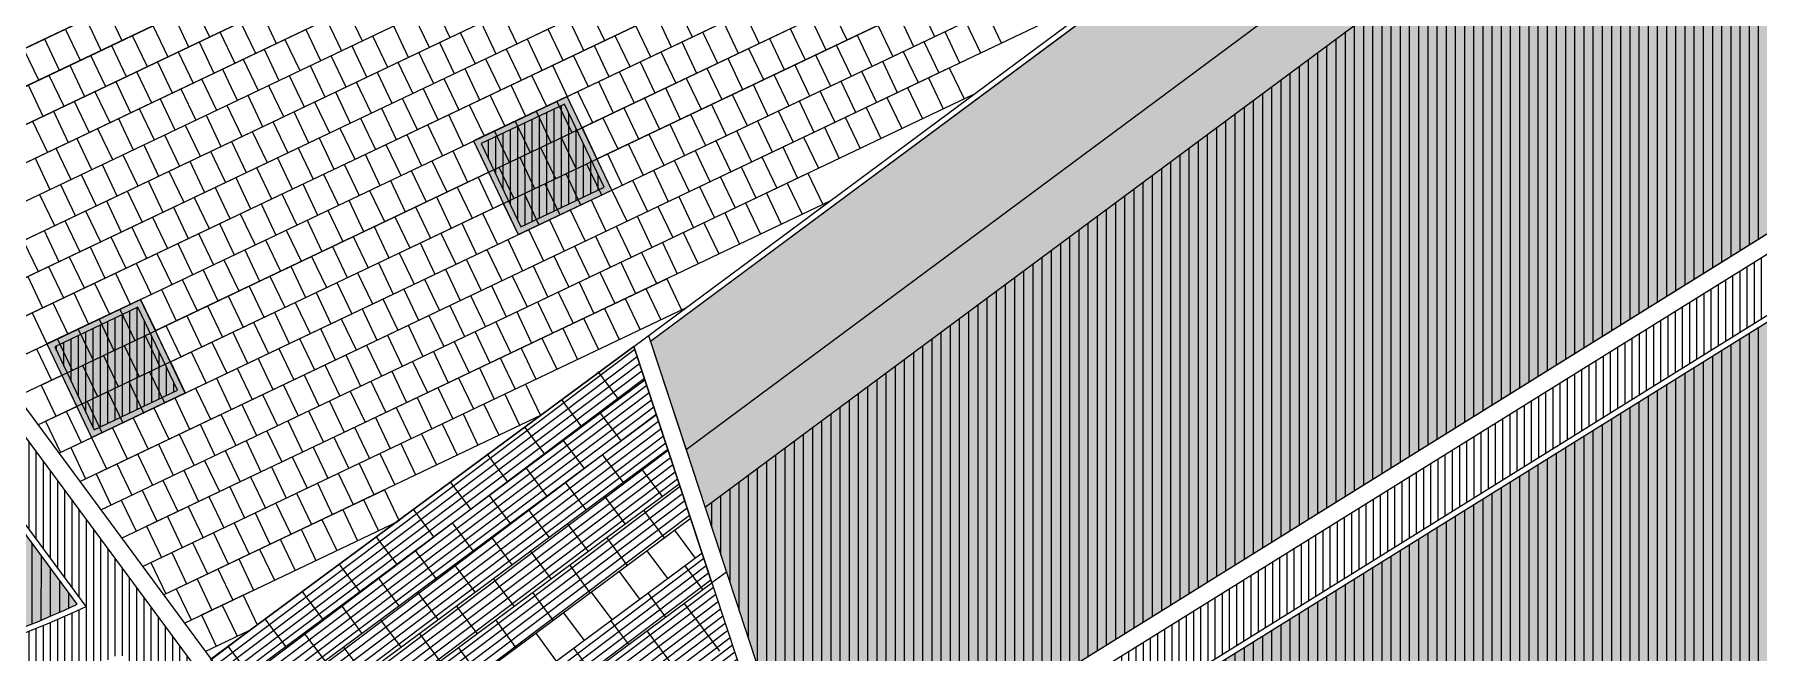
# Model space of a CAD drawing. Header units: metres. Extents: x 679599 to 680028, y 2748524 to 2748840.
# Drawn here: x 679845.92 to 679875.84, y 2748755.94 to 2748766.67 of the extents above; entities that cross this region are included whole.
import ezdxf

# ---------------------------------------------------------------- set-up
doc = ezdxf.new("R2010")
doc.units = ezdxf.units.M
doc.header["$LTSCALE"] = 5
doc.layers.add('00-AUX', color=2, linetype='Continuous', plot=False)
doc.layers.add('00-AUX Tree Pit', color=2, linetype='Continuous', plot=False)
doc.layers.add('02-L-B-Curb', color=11, linetype='Continuous', lineweight=5, plot=False)
for name, color, linetype, lineweight, true_color in [('02-L-Joints-Paviment_07_Natural Stone', 7, 'Continuous', 5, 0x998833), ('02-L-Joints-Paviment_07_Precast Concrete Blocks 60X40', 7, 'Continuous', 5, 0x999999), ('03-TR-Pavement_02_Sealed Gravel', 7, 'Continuous', 5, 0x38321e), ('03-TR-Pavement_04_Dry Meadow_2', 7, 'Continuous', 5, 0xe2c75d), ('03-TR-Pavement_07_Precast Concrete Blocks 60X40', 7, 'Continuous', 5, 0x999999), ('03-TR-Pavement_08_Natural Stone Bleachers', 7, 'Continuous', 5, 0x969696)]:
    doc.layers.add(name, color=color, linetype=linetype, lineweight=lineweight, true_color=true_color)
doc.layers.add('03-TR-Pavement_00_Dry Swale', color=7, linetype='Continuous', true_color=0x6e5d3a)
doc.layers.add('03-TR-Tree Pit_White', color=7, linetype='Continuous', true_color=0xfcfcfc)
doc.layers.add('03-TR-Pavement_04_Dry Meadow_', color=54, linetype='Continuous', lineweight=5)
doc.layers.add('04-BK-Tree Pit', color=6, linetype='Continuous', lineweight=5)
doc.layers.add('03-TR-Tree Pit_Green', color=46, linetype='Continuous')
pattern_1 = [(90, (652974.11672, 2717198.73223), (-0.1247775, 0), [])]

# ---------------------------------------------------------------- blocks, each defined once
blk = doc.blocks.new('Escocell Quadrat')
at = {"layer": '03-TR-Tree Pit_Green'}
h = blk.add_hatch(dxfattribs=at)
h.set_pattern_fill('ANSI31', color=256, scale=0.04, angle=19.5514)
h.set_pattern_definition([(64.551379247, (-1794786.01457, -2189831.7944), (-0.114677314033, 0.0545720958565), [])])
h.paths.add_polyline_path([(-1.159, 0.359), (-2.759, 0.359), (-2.759, -1.241), (-1.159, -1.241)])
at = {"layer": '03-TR-Tree Pit_White'}
h = blk.add_hatch(color=256, dxfattribs=at)
h.dxf.hatch_style = 1
h.paths.add_polyline_path([(-2.859, 0.459), (-1.059, 0.459), (-1.059, -1.341), (-2.859, -1.341)])
at = {"ltscale": 0.3}
blk.add_lwpolyline([(-2.759, -1.241), (-1.159, -1.241), (-1.159, 0.359), (-2.759, 0.359)], close=True, dxfattribs=at)
at = {"layer": '02-L-B-Curb', "ltscale": 0.3}
blk.add_lwpolyline([(-2.859, -1.341), (-1.059, -1.341), (-1.059, 0.459), (-2.859, 0.459)], close=True, dxfattribs=at)

msp = doc.modelspace()

# ---------------------------------------------------------------- hatches: boundary and pattern name
at = {"layer": '03-TR-Pavement_00_Dry Swale', "ltscale": 0.3}
h = msp.add_hatch(dxfattribs=at)
h.set_pattern_fill('ANSI38', color=256, scale=0.0393, angle=315)
h.paths.add_polyline_path([(679857.23, 2748759.464), (679909.163, 2748798.008), (679909.744, 2748797.184), (679911.938, 2748797.45), (679909.399, 2748800.523), (679856.611, 2748761.342)])
at = {"layer": '03-TR-Pavement_00_Dry Swale', "ltscale": 0.3, "true_color": 0xb29c70}
h = msp.add_hatch(dxfattribs=at)
h.set_pattern_fill('ANSI38', color=33, scale=0.0393, angle=315)
h.paths.add_polyline_path([(679909.744, 2748797.184), (679909.163, 2748798.008), (679857.23, 2748759.464), (679857.561, 2748758.458)])
at = {"layer": '03-TR-Pavement_02_Sealed Gravel', "linetype": 'Continuous'}
h = msp.add_hatch(dxfattribs=at)
h.set_pattern_fill('ANSI31', color=256, scale=0.0393, angle=45)
h.set_pattern_definition(pattern_1)
h.paths.add_polyline_path([(679907.003, 2748743.724, -0.161814), (679919.498, 2748750.942, -0.003897), (679921.772, 2748751.391), (679921.586, 2748752.374, 0.003898), (679919.297, 2748751.921, 0.095494), (679910.949, 2748748.457), (679917.775, 2748758.07), (679916.96, 2748758.649), (679908.689, 2748747.001, -0.265173), (679902.296, 2748744.031), (679888.553, 2748745.181, -0.048342), (679890.618, 2748750.885, -0.004242), (679894.427, 2748758.72, 0.011738), (679915.164, 2748760.727), (679915.044, 2748761.72, -0.011403), (679894.945, 2748759.761, -0.003208), (679897.927, 2748765.636, 0.027333), (679901.217, 2748772.976), (679900.283, 2748773.333, -0.027329), (679897.038, 2748766.094, 0.003497), (679893.785, 2748759.676, -0.003341), (679887.88, 2748759.291, 0.244086), (679870.012, 2748749.029, -0.032517), (679865.084, 2748742.409), (679862.777, 2748745.531), (679860.575, 2748752.201), (679900.459, 2748777.03), (679899.984, 2748777.794), (679859.498, 2748752.591), (679861.968, 2748745.112), (679883.467, 2748716.021), (679900.195, 2748726.433), (679899.719, 2748727.197), (679883.697, 2748717.224), (679883.594, 2748717.363)])
h.paths.add_polyline_path([(679882.996, 2748718.173), (679865.678, 2748741.606, -0.241422), (679874.739, 2748745.333), (679887.312, 2748744.281, 0.084331), (679886.811, 2748733.425, -0.18785)], flags=16)
h.paths.add_polyline_path([(679882.994, 2748718.344), (679865.806, 2748741.601, -0.239448), (679874.731, 2748745.234), (679887.191, 2748744.191, 0.083451), (679886.712, 2748733.412, -0.186193)], flags=0)
h.paths.add_polyline_path([(679886.133, 2748721.729, 0.134058), (679887.803, 2748733.548, -0.08537), (679888.318, 2748744.197), (679902.212, 2748743.034, 0.099036), (679905.374, 2748743.396)], flags=16)
h.paths.add_polyline_path([(679886.454, 2748722.241, 0.127381), (679887.903, 2748733.561, -0.084667), (679888.396, 2748744.09), (679902.204, 2748742.935, 0.088186), (679905.066, 2748743.2)], flags=0)
h.paths.add_polyline_path([(679874.823, 2748746.33, 0.140393), (679868.482, 2748745.074, 0.016107), (679870.852, 2748748.487, -0.244209), (679887.93, 2748758.293, 0.003014), (679893.269, 2748758.637, 0.003955), (679889.715, 2748751.315, 0.049646), (679887.543, 2748745.265)], flags=16)
h.paths.add_polyline_path([(679874.831, 2748746.429, 0.131521), (679868.806, 2748745.345, 0.014517), (679870.937, 2748748.433, -0.244222), (679887.935, 2748758.193, 0.002916), (679893.102, 2748758.525, 0.003871), (679889.625, 2748751.358, 0.048992), (679887.466, 2748745.372)], flags=0)
h = msp.add_hatch(dxfattribs=at)
h.set_pattern_fill('ANSI31', color=256, scale=0.0393, angle=45)
h.set_pattern_definition(pattern_1)
h.paths.add_polyline_path([(679843.323, 2748762.983), (679802.488, 2748741.088), (679802.965, 2748740.321), (679830.585, 2748755.131), (679829.938, 2748752.01, -0.057467), (679826.729, 2748742.3, -0.236191), (679819.813, 2748736.788, -0.042406), (679814.857, 2748736.169, 0.057364), (679806.372, 2748734.851), (679806.924, 2748733.964, -0.055327), (679814.897, 2748735.17, 0.042406), (679820.02, 2748735.81, 0.236191), (679827.636, 2748741.88, 0.032502), (679829.774, 2748747.407, -0.216564), (679835.768, 2748753.578, -0.102224), (679839.134, 2748754.155, 0.122776), (679847.42, 2748755.923), (679848.03, 2748755.098), (679848.753, 2748755.634)])
h.paths.add_polyline_path([(679846.816, 2748756.742, -0.119949), (679839.168, 2748755.154, 0.102239), (679835.402, 2748754.509, 0.127244), (679830.778, 2748751.162, 0.003616), (679830.917, 2748751.807), (679831.734, 2748755.747), (679843.062, 2748761.821)], flags=16)
h.paths.add_polyline_path([(679846.663, 2748756.78, -0.118072), (679839.171, 2748755.254, 0.102239), (679835.366, 2748754.602, 0.11845), (679830.96, 2748751.528, 0.001446), (679831.015, 2748751.787), (679831.822, 2748755.681), (679843.033, 2748761.692)], flags=0)
at = {"layer": '03-TR-Pavement_04_Dry Meadow_', "linetype": 'Continuous'}
h = msp.add_hatch(dxfattribs=at)
h.set_pattern_fill('ANSI31', color=256, scale=0.0502, angle=45)
h.paths.add_polyline_path([(679911.938, 2748797.45), (679909.744, 2748797.184), (679857.561, 2748758.458), (679859.401, 2748752.884), (679904.284, 2748780.824)])
h = msp.add_hatch(dxfattribs=at)
h.set_pattern_fill('ANSI31', color=256, scale=0.0502, angle=45)
h.paths.add_polyline_path([(679889.625, 2748751.358, -0.003871), (679893.102, 2748758.525, -0.002916), (679887.935, 2748758.193, 0.244222), (679870.937, 2748748.433, -0.014517), (679868.806, 2748745.345, -0.131521), (679874.831, 2748746.429), (679887.466, 2748745.372, -0.048992)], flags=17)
h.paths.add_polyline_path([(679905.066, 2748743.2, -0.088186), (679902.204, 2748742.935), (679888.396, 2748744.09, 0.084667), (679887.903, 2748733.561, -0.127381), (679886.454, 2748722.241)], flags=17)
h.paths.add_polyline_path([(679887.191, 2748744.191), (679874.731, 2748745.234, 0.239448), (679865.806, 2748741.601), (679882.994, 2748718.344, 0.186193), (679886.712, 2748733.412, -0.083451)], flags=17)
h.paths.add_polyline_path([(679929.227, 2748752.578), (679904.229, 2748780.437), (679900.069, 2748777.847), (679900.597, 2748776.998), (679860.694, 2748752.157), (679862.867, 2748745.578), (679865.09, 2748742.57, 0.032019), (679869.928, 2748749.083, -0.244074), (679887.875, 2748759.391, 0.003309), (679893.721, 2748759.772, -0.003469), (679896.949, 2748766.14, 0.027673), (679900.225, 2748773.463), (679901.346, 2748773.034, -0.027673), (679898.015, 2748765.59, 0.003122), (679895.113, 2748759.874, 0.011361), (679915.131, 2748761.831), (679915.275, 2748760.639, -0.011763), (679894.491, 2748758.624, 0.004214), (679890.709, 2748750.842, 0.047397), (679888.679, 2748745.271), (679902.304, 2748744.131, 0.265173), (679908.607, 2748747.059), (679916.936, 2748758.789), (679917.914, 2748758.094), (679911.331, 2748748.822, -0.090021), (679919.276, 2748752.019, -0.004065), (679921.666, 2748752.491), (679921.889, 2748751.311, 0.004065), (679919.518, 2748750.844, 0.161814), (679907.078, 2748743.658), (679883.723, 2748717.358), (679899.751, 2748727.335), (679899.804, 2748727.25), (679900.279, 2748726.487)])
h = msp.add_hatch(dxfattribs=at)
h.set_pattern_fill('ANSI31', color=256, scale=0.0502, angle=45)
h.paths.add_polyline_path([(679847.95, 2748755.038), (679847.389, 2748755.797, -0.121575), (679839.13, 2748754.055, 0.102239), (679835.804, 2748753.485, 0.216438), (679829.869, 2748747.377, -0.032502), (679827.727, 2748741.838, -0.236191), (679820.041, 2748735.712, -0.042406), (679814.901, 2748735.07, 0.055117), (679806.979, 2748733.876), (679810.918, 2748727.551)])
h.paths.add_polyline_path([(679846.663, 2748756.78), (679843.033, 2748761.692), (679831.822, 2748755.681), (679831.015, 2748751.787, -0.001446), (679830.96, 2748751.528, -0.11845), (679835.366, 2748754.602, -0.102239), (679839.171, 2748755.254, 0.118072)])
edge = h.paths.add_edge_path()
edge.add_line((679829.84, 2748752.03), (679830.443, 2748754.942))
edge.add_line((679830.443, 2748754.942), (679803.018, 2748740.236))
edge.add_line((679803.018, 2748740.236), (679806.317, 2748734.939))
edge.add_arc((679816.341, 2748698.65), 37.648, 92.2638, 105.4414, ccw=False)
edge.add_arc((679813.692, 2748765.64), 29.393, 272.2638, 281.9768)
edge.add_arc((679817.762, 2748746.456), 9.783, 281.9768, 335.1335)
edge.add_arc((679786.232, 2748761.069), 44.535, 335.1335, 348.2894)
at = {"layer": '03-TR-Pavement_04_Dry Meadow_2', "ltscale": 2, "transparency": 33554687}
h = msp.add_hatch(dxfattribs=at)
h.set_pattern_fill('AR-CONC', color=256, scale=0.0067, angle=290)
h.paths.add_polyline_path([(679911.938, 2748797.45), (679909.744, 2748797.184), (679857.561, 2748758.458), (679859.401, 2748752.884), (679904.284, 2748780.824)])
h = msp.add_hatch(dxfattribs=at)
h.set_pattern_fill('AR-CONC', color=256, scale=0.0067, angle=290)
h.paths.add_polyline_path([(679889.625, 2748751.358, -0.003871), (679893.102, 2748758.525, -0.002916), (679887.935, 2748758.193, 0.244222), (679870.937, 2748748.433, -0.014517), (679868.806, 2748745.345, -0.131521), (679874.831, 2748746.429), (679887.466, 2748745.372, -0.048992)], flags=17)
h.paths.add_polyline_path([(679905.066, 2748743.2, -0.088186), (679902.204, 2748742.935), (679888.396, 2748744.09, 0.084667), (679887.903, 2748733.561, -0.127381), (679886.454, 2748722.241)], flags=17)
h.paths.add_polyline_path([(679887.191, 2748744.191), (679874.731, 2748745.234, 0.239448), (679865.806, 2748741.601), (679882.994, 2748718.344, 0.186193), (679886.712, 2748733.412, -0.083451)], flags=17)
edge = h.paths.add_edge_path(flags=17)
edge.add_line((679912.578, 2748752.651), (679912.219, 2748752.906))
edge.add_arc((679911.099, 2748751.078), 2.144, 58.5039, 110.6816)
edge.add_arc((679909.301, 2748755.897), 3, 130.6997, 290.2906, ccw=False)
edge.add_arc((679905.979, 2748759.825), 2.144, 309.5625, 360.2606)
edge.add_arc((679862.059, 2749201.318), 443.88, 274.19002, 275.95669, ccw=False)
edge.add_arc((680354.265, 2748530.352), 513.323, 153.59615, 154.56191)
edge.add_arc((679919.017, 2748737.377), 31.348, 154.5619, 165.4163)
edge.add_line((679888.679, 2748745.271), (679902.304, 2748744.131))
edge.add_arc((679902.889, 2748751.119), 7.013, 265.2169, 324.6227)
edge.add_line((679908.607, 2748747.059), (679912.578, 2748752.651))
edge = h.paths.add_edge_path()
edge.add_line((679894.39, 2748762.424), (679894.918, 2748762.159))
edge.add_arc((680354.265, 2748530.352), 514.523, 152.72476, 153.22245, ccw=False)
edge.add_arc((679832.485, 2748799.377), 72.528, 332.72476, 339.06533)
edge.add_line((679900.225, 2748773.463), (679901.346, 2748773.034))
edge.add_arc((679832.485, 2748799.377), 73.728, 332.72476, 339.06533, ccw=False)
edge.add_arc((680354.265, 2748530.352), 513.323, 152.72476, 153.44035)
edge.add_arc((679862.059, 2749201.318), 442.68, 274.28218, 276.8857)
edge.add_line((679915.131, 2748761.831), (679915.275, 2748760.639))
edge.add_arc((679862.059, 2749201.318), 443.88, 276.15185, 276.8857, ccw=False)
edge.add_arc((679911.725, 2748760.435), 2.144, 191.8592, 241.8889)
edge.add_arc((679909.301, 2748755.897), 3, -0.8356, 61.8842, ccw=False)
edge.add_arc((679914.444, 2748755.789), 2.144, 178.276, 230.7467)
edge.add_line((679913.087, 2748754.129), (679913.446, 2748753.874))
edge.add_line((679913.446, 2748753.874), (679916.936, 2748758.789))
edge.add_line((679916.936, 2748758.789), (679917.914, 2748758.094))
edge.add_line((679917.914, 2748758.094), (679911.331, 2748748.822))
edge.add_arc((679924.109, 2748728.534), 23.977, 101.628, 122.2039, ccw=False)
edge.add_arc((679949.469, 2748605.298), 149.796, 100.69645, 101.62805, ccw=False)
edge.add_line((679921.666, 2748752.491), (679921.889, 2748751.311))
edge.add_arc((679949.469, 2748605.298), 148.596, 100.69645, 101.62805)
edge.add_arc((679924.109, 2748728.534), 22.777, 101.628, 129.2286)
edge.add_arc((679911.191, 2748743.572), 3, -218.3678, 119.6968, ccw=False)
edge.add_arc((679924.109, 2748728.534), 22.777, 132.1004, 138.3944)
edge.add_line((679907.078, 2748743.658), (679883.723, 2748717.358))
edge.add_line((679883.723, 2748717.358), (679899.751, 2748727.335))
edge.add_line((679899.751, 2748727.335), (679900.279, 2748726.487))
edge.add_line((679900.279, 2748726.487), (679929.227, 2748752.578))
edge.add_line((679929.227, 2748752.578), (679904.229, 2748780.437))
edge.add_line((679904.229, 2748780.437), (679900.069, 2748777.847))
edge.add_line((679900.069, 2748777.847), (679900.597, 2748776.998))
edge.add_line((679900.597, 2748776.998), (679860.694, 2748752.157))
edge.add_line((679860.694, 2748752.157), (679862.867, 2748745.578))
edge.add_line((679862.867, 2748745.578), (679865.09, 2748742.57))
edge.add_arc((679816.707, 2748783.565), 63.415, 319.72545, 327.06105)
edge.add_arc((679888.831, 2748736.95), 22.462, 92.4387, 147.3038, ccw=False)
edge.add_arc((679862.059, 2749201.318), 442.68, 273.34324, 274.10153)
edge.add_arc((680354.265, 2748530.352), 514.523, 153.38949, 153.51982, ccw=False)
edge.add_line((679894.244, 2748760.819), (679893.717, 2748761.084))
edge.add_arc((679892.885, 2748759.107), 2.144, 67.1871, 119.5346)
edge.add_arc((679890.381, 2748763.601), 3, 7.4778, 298.8516, ccw=False)
edge.add_arc((679895.481, 2748764.27), 2.144, 187.476, 239.4248)
edge = h.paths.add_edge_path(flags=16)
edge.add_line((679883.004, 2748744.541), (679881.509, 2748744.665))
edge.add_arc((679875.307, 2748747.879), 6.985, 309.9662, 332.6034, ccw=False)
edge.add_arc((679881.878, 2748740.031), 3.25, 129.8801, 311.1921)
edge.add_arc((679888.942, 2748731.549), 7.79, 108.2799, 129.1989, ccw=False)
edge.add_line((679886.498, 2748738.946), (679886.606, 2748740.451))
edge.add_arc((679890.077, 2748747.425), 7.79, 222.6234, 243.5424, ccw=False)
edge.add_arc((679889.649, 2748746.695), 6.985, 197.9552, 220.5924, ccw=False)
h = msp.add_hatch(dxfattribs=at)
h.set_pattern_fill('AR-CONC', color=256, scale=0.0067, angle=290)
h.paths.add_polyline_path([(679846.663, 2748756.78), (679843.033, 2748761.692), (679831.822, 2748755.681), (679831.015, 2748751.787, -0.001446), (679830.96, 2748751.528, -0.11845), (679835.366, 2748754.602, -0.102239), (679839.171, 2748755.254, 0.118072)])
edge = h.paths.add_edge_path(flags=16)
edge.add_arc((679832.774, 2748748.661), 2, 0, 360)
edge = h.paths.add_edge_path()
edge.add_line((679847.95, 2748755.038), (679847.389, 2748755.797))
edge.add_arc((679839.731, 2748771.658), 17.613, 268.0472, 295.7741, ccw=False)
edge.add_arc((679838.846, 2748745.72), 8.34, 88.0472, 111.3976)
edge.add_arc((679839.56, 2748743.898), 10.297, 111.3976, 160.2481)
edge.add_arc((679786.232, 2748761.069), 45.735, 335.1335, 342.5798, ccw=False)
edge.add_arc((679817.762, 2748746.456), 10.983, 281.9768, 335.1335, ccw=False)
edge.add_arc((679813.692, 2748765.64), 30.593, 272.2638, 281.9768, ccw=False)
edge.add_arc((679816.341, 2748698.65), 36.448, 92.2638, 104.8829)
edge.add_line((679806.979, 2748733.876), (679810.918, 2748727.551))
edge.add_line((679810.918, 2748727.551), (679847.95, 2748755.038))
edge = h.paths.add_edge_path()
edge.add_arc((679823.032, 2748740.346), 2, 179.9991, 276.2707)
edge.add_arc((679817.762, 2748746.456), 9.783, 281.9768, 304.1267, ccw=False)
edge.add_arc((679813.692, 2748765.64), 29.393, 272.2638, 281.9768, ccw=False)
edge.add_arc((679816.341, 2748698.65), 37.648, 92.2638, 105.4414)
edge.add_line((679806.317, 2748734.939), (679803.018, 2748740.236))
edge.add_line((679803.018, 2748740.236), (679830.443, 2748754.942))
edge.add_line((679830.443, 2748754.942), (679829.84, 2748752.03))
edge.add_arc((679786.232, 2748761.069), 44.535, 335.1335, 348.2894, ccw=False)
edge.add_arc((679817.762, 2748746.456), 9.783, 317.4276, 335.1335, ccw=False)
edge.add_arc((679823.032, 2748740.346), 2, 345.2825, 540)
edge = h.paths.add_edge_path(flags=17)
edge.add_line((679841.435, 2748755.333), (679840.837, 2748755.282))
edge.add_arc((679840.923, 2748757.78), 2.5, 129.6112, 268.0163, ccw=False)
edge.add_line((679839.329, 2748759.706), (679840.201, 2748760.174))
edge.add_arc((679840.923, 2748757.78), 2.5, -78.1912, 106.7896, ccw=False)
at = {"layer": '03-TR-Pavement_08_Natural Stone Bleachers', "ltscale": 0.3}
h = msp.add_hatch(dxfattribs=at)
h.set_pattern_fill('ANSI31', color=256, scale=0.0393, angle=172)
h.set_pattern_definition([(217, (53.15245, -1.2), (0.0750929740514, -0.099651742355), [])])
h.paths.add_polyline_path([(679857.505, 2748757.67), (679851.122, 2748752.933), (679859.091, 2748742.149), (679862.304, 2748744.153), (679861.698, 2748744.972), (679856.324, 2748761.253), (679848.982, 2748755.829), (679850.766, 2748753.415), (679857.296, 2748758.262)])

# ---------------------------------------------------------------- linework, layer by layer
at = {"layer": '00-AUX'}
msp.add_lwpolyline([(679857.23, 2748759.464), (679909.163, 2748798.008), (679909.744, 2748797.184), (679911.938, 2748797.45), (679909.399, 2748800.523), (679856.611, 2748761.342)], close=True, dxfattribs=at)
at = {"layer": '00-AUX', "ltscale": 0.3}
for points in [[(679857.561, 2748758.458), (679859.401, 2748752.884), (679904.284, 2748780.824), (679911.938, 2748797.45), (679909.744, 2748797.184), (679857.561, 2748758.458)], [(679859.498, 2748752.591), (679904.229, 2748780.437), (679929.227, 2748752.579), (679900.273, 2748726.482), (679883.467, 2748716.021), (679861.968, 2748745.112), (679859.498, 2748752.591)], [(679848.982, 2748755.829), (679856.324, 2748761.253), (679861.698, 2748744.972), (679862.304, 2748744.153), (679859.091, 2748742.149), (679848.982, 2748755.829)]]:
    msp.add_lwpolyline(points, dxfattribs=at)
at = {"layer": '00-AUX'}
for points in [[(679716.787, 2748705.06), (679891.964, 2748788.421)], [(679721.199, 2748706.495), (679889.513, 2748786.59)], [(679725.61, 2748707.93), (679887.062, 2748784.759)], [(679843.764, 2748763.491), (679884.759, 2748782.999)], [(679844.203, 2748763.035), (679881.766, 2748780.91)], [(679844.28, 2748762.407), (679879.315, 2748779.079)], [(679844.718, 2748761.951), (679876.864, 2748777.248)], [(679845.157, 2748761.495), (679874.413, 2748775.418)], [(679845.595, 2748761.04), (679871.962, 2748773.587)], [(679846.034, 2748760.584), (679869.15, 2748771.584)], [(679846.111, 2748759.956), (679866.699, 2748769.753)], [(679846.549, 2748759.5), (679864.247, 2748767.922)], [(679846.988, 2748759.044), (679861.796, 2748766.091)], [(679847.426, 2748758.588), (679859.345, 2748764.26)], [(679847.864, 2748758.133), (679856.894, 2748762.43)], [(679848.982, 2748755.829), (679851.43, 2748752.515), (679857.676, 2748757.15), (679856.324, 2748761.253), (679848.982, 2748755.829)], [(679847.942, 2748757.505), (679854.443, 2748760.599)], [(679857.23, 2748759.464), (679857.561, 2748758.458)], [(679848.38, 2748757.049), (679851.992, 2748758.768)], [(679848.818, 2748756.593), (679849.721, 2748757.023)]]:
    msp.add_lwpolyline(points, dxfattribs=at)
at = {"layer": '00-AUX Tree Pit', "ltscale": 0.3}
for points in [[(679854.315, 2748763.196), (679855.94, 2748763.969), (679855.167, 2748765.594), (679853.541, 2748764.821)], [(679846.91, 2748759.672), (679848.536, 2748760.446), (679847.762, 2748762.071), (679846.137, 2748761.297)]]:
    msp.add_lwpolyline(points, close=True, dxfattribs=at)
at = {"layer": '02-L-B-Curb'}
for p, q in [((679856.324, 2748761.253), (679909.576, 2748800.779)), ((679909.399, 2748800.523), (679856.611, 2748761.342)), ((679856.578, 2748761.442), (679857.93, 2748757.339)), ((679857.676, 2748757.15), (679856.324, 2748761.253)), ((679857.93, 2748757.339), (679857.676, 2748757.15))]:
    msp.add_line(p, q, dxfattribs=at)
for points in [[(679904.229, 2748780.437), (679929.43, 2748752.353), (679929.65, 2748752.555), (679904.284, 2748780.824), (679859.141, 2748752.714), (679861.698, 2748744.972)], [(679861.968, 2748745.112), (679859.498, 2748752.591), (679904.229, 2748780.437)], [(679865.084, 2748742.409), (679862.777, 2748745.531), (679860.575, 2748752.201), (679900.544, 2748777.083), (679900.597, 2748776.998)], [(679865.09, 2748742.57), (679862.867, 2748745.578), (679860.694, 2748752.157), (679900.597, 2748776.998)], [(679846.816, 2748756.742), (679843.062, 2748761.821), (679831.734, 2748755.747)], [(679846.663, 2748756.78), (679843.033, 2748761.692), (679831.822, 2748755.681)]]:
    msp.add_lwpolyline(points, dxfattribs=at)
for points in [[(679865.084, 2748742.409, 0.032517), (679870.012, 2748749.029, -0.244086), (679887.88, 2748759.291, 0.003341), (679893.785, 2748759.676, -0.003497), (679897.038, 2748766.094, 0.027329), (679900.283, 2748773.333, 0.027329)], [(679865.09, 2748742.57, 0.032019), (679869.928, 2748749.083, -0.244074), (679887.875, 2748759.391, 0.003309), (679893.721, 2748759.772, -0.003469), (679896.949, 2748766.14, 0.027673), (679900.225, 2748773.463)], [(679831.734, 2748755.747), (679830.917, 2748751.807, -0.003616), (679830.778, 2748751.162, -0.127244), (679835.402, 2748754.509, -0.102239), (679839.168, 2748755.154, 0.119949), (679846.816, 2748756.742, 0.119949)], [(679831.822, 2748755.681), (679831.015, 2748751.787, -0.001446), (679830.96, 2748751.528, -0.11845), (679835.366, 2748754.602, -0.102239), (679839.171, 2748755.254, 0.118072), (679846.663, 2748756.78, 0.118072)]]:
    msp.add_lwpolyline(points, format="xyb", dxfattribs=at)
msp.add_lwpolyline([(679843.323, 2748762.983), (679843.591, 2748763.126), (679851.43, 2748752.515), (679851.19, 2748752.336)], close=True, dxfattribs=at)
for points in [[(679868.482, 2748745.074, 0.016107), (679870.852, 2748748.487, -0.244209), (679887.93, 2748758.293, 0.003014), (679893.269, 2748758.637, 0.003955), (679889.715, 2748751.315, 0.049646), (679887.543, 2748745.265), (679874.823, 2748746.33, 0.140393)], [(679868.806, 2748745.345, 0.014517), (679870.937, 2748748.433, -0.244222), (679887.935, 2748758.193, 0.002916), (679893.102, 2748758.525, 0.003871), (679889.625, 2748751.358, 0.048992), (679887.466, 2748745.372), (679874.831, 2748746.429, 0.131521)]]:
    msp.add_lwpolyline(points, format="xyb", close=True, dxfattribs=at)
at = {"layer": '02-L-Joints-Paviment_07_Natural Stone'}
for points in [[(679856.064, 2748760.336), (679855.706, 2748760.818)], [(679849.339, 2748755.346), (679856.516, 2748760.672)], [(679855.422, 2748759.859), (679855.064, 2748760.341)], [(679856.1, 2748759.616), (679855.743, 2748760.098)], [(679849.696, 2748754.863), (679856.714, 2748760.072)], [(679854.779, 2748759.383), (679854.422, 2748759.864)], [(679855.458, 2748759.139), (679855.1, 2748759.621)], [(679850.052, 2748754.381), (679856.912, 2748759.472)], [(679854.137, 2748758.906), (679853.779, 2748759.388)], [(679856.137, 2748758.896), (679855.779, 2748759.378)], [(679853.494, 2748758.429), (679853.137, 2748758.911)], [(679854.815, 2748758.663), (679854.458, 2748759.144)], [(679855.494, 2748758.419), (679855.137, 2748758.901)], [(679856.815, 2748758.654), (679856.457, 2748759.135)], [(679850.409, 2748753.898), (679857.11, 2748758.872)], [(679854.173, 2748758.186), (679853.816, 2748758.668)], [(679856.172, 2748758.177), (679855.815, 2748758.659)], [(679852.852, 2748757.952), (679852.494, 2748758.434)], [(679854.852, 2748757.942), (679854.494, 2748758.424)], [(679856.852, 2748757.932), (679856.494, 2748758.414)], [(679850.765, 2748753.415), (679857.296, 2748758.262)], [(679853.531, 2748757.709), (679853.173, 2748758.191)], [(679855.53, 2748757.7), (679855.172, 2748758.182)], [(679852.21, 2748757.476), (679851.852, 2748757.957)], [(679852.888, 2748757.232), (679852.531, 2748757.714)], [(679854.209, 2748757.466), (679853.852, 2748757.947)], [(679854.887, 2748757.223), (679854.53, 2748757.705)], [(679856.209, 2748757.456), (679855.852, 2748757.937)], [(679851.122, 2748752.933), (679857.506, 2748757.671)], [(679851.567, 2748756.999), (679851.21, 2748757.481)], [(679853.567, 2748756.989), (679853.209, 2748757.471)], [(679855.567, 2748756.979), (679855.209, 2748757.461)], [(679857.519, 2748757.033), (679857.218, 2748757.438)], [(679852.246, 2748756.756), (679851.888, 2748757.237)], [(679854.245, 2748756.747), (679853.887, 2748757.228)], [(679850.925, 2748756.522), (679850.567, 2748757.004)], [(679852.925, 2748756.512), (679852.567, 2748756.994)], [(679854.925, 2748756.502), (679854.567, 2748756.984)], [(679856.876, 2748756.557), (679856.576, 2748756.964)], [(679850.282, 2748756.045), (679849.925, 2748756.527)], [(679851.603, 2748756.279), (679851.246, 2748756.761)], [(679852.282, 2748756.035), (679851.925, 2748756.517)], [(679853.603, 2748756.27), (679853.245, 2748756.752)], [(679854.282, 2748756.025), (679853.925, 2748756.507)], [(679857.814, 2748755.965), (679857.2, 2748756.792)], [(679850.961, 2748755.802), (679850.603, 2748756.284)], [(679852.96, 2748755.793), (679852.603, 2748756.275)], [(679856.234, 2748756.08), (679855.925, 2748756.497)], [(679857.168, 2748755.492), (679856.555, 2748756.319)], [(679849.64, 2748755.569), (679849.282, 2748756.05)], [(679851.64, 2748755.559), (679851.282, 2748756.04)], [(679853.64, 2748755.548), (679853.282, 2748756.03)], [(679855.592, 2748755.603), (679855.282, 2748756.02)]]:
    msp.add_lwpolyline(points, dxfattribs=at)
at = {"layer": '02-L-Joints-Paviment_07_Precast Concrete Blocks 60X40'}
for points in [[(679847.177, 2748767.108), (679847.435, 2748766.566)], [(679848.338, 2748766.996), (679848.595, 2748766.454)], [(679848.699, 2748767.168), (679848.957, 2748766.626)], [(679849.86, 2748767.056), (679850.117, 2748766.514)], [(679851.349, 2748767.1), (679851.607, 2748766.558)], [(679852.51, 2748766.988), (679852.768, 2748766.446)], [(679852.871, 2748767.16), (679853.129, 2748766.618)], [(679854.032, 2748767.048), (679854.29, 2748766.506)], [(679855.554, 2748767.108), (679855.812, 2748766.566)], [(679856.715, 2748766.996), (679856.973, 2748766.454)], [(679857.076, 2748767.167), (679857.334, 2748766.626)], [(679858.237, 2748767.055), (679858.495, 2748766.514)], [(679859.759, 2748767.115), (679860.017, 2748766.573)], [(679860.92, 2748767.003), (679861.177, 2748766.461)], [(679861.281, 2748767.175), (679861.539, 2748766.633)], [(679862.442, 2748767.063), (679862.699, 2748766.521)], [(679846.454, 2748766.764), (679846.712, 2748766.223)], [(679846.816, 2748766.936), (679847.073, 2748766.394)], [(679847.976, 2748766.824), (679848.234, 2748766.282)], [(679849.137, 2748766.712), (679849.395, 2748766.17)], [(679849.498, 2748766.884), (679849.756, 2748766.342)], [(679850.627, 2748766.756), (679850.885, 2748766.215)], [(679850.988, 2748766.928), (679851.246, 2748766.386)], [(679852.149, 2748766.816), (679852.407, 2748766.274)], [(679853.31, 2748766.704), (679853.567, 2748766.162)], [(679853.671, 2748766.876), (679853.929, 2748766.334)], [(679854.832, 2748766.764), (679855.089, 2748766.222)], [(679855.193, 2748766.936), (679855.451, 2748766.394)], [(679856.354, 2748766.824), (679856.611, 2748766.282)], [(679857.514, 2748766.712), (679857.772, 2748766.17)], [(679857.876, 2748766.883), (679858.133, 2748766.342)], [(679859.036, 2748766.771), (679859.294, 2748766.23)], [(679859.398, 2748766.943), (679859.655, 2748766.401)], [(679860.558, 2748766.831), (679860.816, 2748766.289)], [(679861.719, 2748766.719), (679861.977, 2748766.177)], [(679862.08, 2748766.891), (679862.338, 2748766.349)], [(679845.732, 2748766.421), (679845.99, 2748765.879)], [(679846.093, 2748766.592), (679846.351, 2748766.051)], [(679847.254, 2748766.48), (679847.512, 2748765.939)], [(679847.615, 2748766.652), (679847.873, 2748766.11)], [(679848.776, 2748766.54), (679849.034, 2748765.998)], [(679849.904, 2748766.413), (679850.162, 2748765.871)], [(679850.266, 2748766.584), (679850.523, 2748766.043)], [(679851.426, 2748766.472), (679851.684, 2748765.931)], [(679851.788, 2748766.644), (679852.045, 2748766.102)], [(679852.948, 2748766.532), (679853.206, 2748765.99)], [(679854.109, 2748766.42), (679854.367, 2748765.878)], [(679854.47, 2748766.592), (679854.728, 2748766.05)], [(679855.631, 2748766.48), (679855.889, 2748765.938)], [(679855.992, 2748766.652), (679856.25, 2748766.11)], [(679857.153, 2748766.54), (679857.411, 2748765.998)], [(679858.314, 2748766.428), (679858.572, 2748765.886)], [(679858.675, 2748766.599), (679858.933, 2748766.058)], [(679859.836, 2748766.487), (679860.094, 2748765.946)], [(679860.197, 2748766.659), (679860.455, 2748766.117)], [(679860.997, 2748766.375), (679861.255, 2748765.833)], [(679861.358, 2748766.547), (679861.616, 2748766.005)], [(679846.532, 2748766.137), (679846.79, 2748765.595)], [(679846.893, 2748766.308), (679847.151, 2748765.767)], [(679848.054, 2748766.196), (679848.311, 2748765.655)], [(679848.415, 2748766.368), (679848.673, 2748765.826)], [(679849.543, 2748766.241), (679849.801, 2748765.699)], [(679850.704, 2748766.129), (679850.962, 2748765.587)], [(679851.065, 2748766.301), (679851.323, 2748765.759)], [(679852.226, 2748766.188), (679852.484, 2748765.647)], [(679852.587, 2748766.36), (679852.845, 2748765.819)], [(679853.387, 2748766.076), (679853.645, 2748765.535)], [(679853.748, 2748766.248), (679854.006, 2748765.706)], [(679854.909, 2748766.136), (679855.167, 2748765.594)], [(679855.27, 2748766.308), (679855.528, 2748765.766)], [(679856.431, 2748766.196), (679856.689, 2748765.654)], [(679856.792, 2748766.368), (679857.05, 2748765.826)], [(679857.592, 2748766.084), (679857.849, 2748765.542)], [(679857.953, 2748766.256), (679858.211, 2748765.714)], [(679859.114, 2748766.144), (679859.371, 2748765.602)], [(679859.475, 2748766.315), (679859.733, 2748765.774)], [(679860.636, 2748766.203), (679860.893, 2748765.662)], [(679861.796, 2748766.091), (679862.054, 2748765.55)], [(679845.809, 2748765.793), (679846.067, 2748765.251)], [(679846.171, 2748765.965), (679846.428, 2748765.423)], [(679847.331, 2748765.853), (679847.589, 2748765.311)], [(679847.692, 2748766.024), (679847.95, 2748765.483)], [(679848.821, 2748765.897), (679849.079, 2748765.355)], [(679849.182, 2748766.069), (679849.44, 2748765.527)], [(679849.982, 2748765.785), (679850.24, 2748765.243)], [(679850.343, 2748765.957), (679850.601, 2748765.415)], [(679851.504, 2748765.845), (679851.761, 2748765.303)], [(679851.865, 2748766.017), (679852.123, 2748765.475)], [(679853.026, 2748765.904), (679853.283, 2748765.363)], [(679854.186, 2748765.792), (679854.444, 2748765.251)], [(679854.548, 2748765.964), (679854.805, 2748765.422)], [(679855.708, 2748765.852), (679855.966, 2748765.31)], [(679856.07, 2748766.024), (679856.327, 2748765.482)], [(679857.23, 2748765.912), (679857.488, 2748765.37)], [(679858.391, 2748765.8), (679858.649, 2748765.258)], [(679858.752, 2748765.972), (679859.01, 2748765.43)], [(679859.913, 2748765.86), (679860.171, 2748765.318)], [(679860.274, 2748766.032), (679860.532, 2748765.49)], [(679861.435, 2748765.919), (679861.693, 2748765.378)], [(679846.609, 2748765.509), (679846.867, 2748764.967)], [(679846.97, 2748765.681), (679847.228, 2748765.139)], [(679848.099, 2748765.553), (679848.356, 2748765.011)], [(679848.46, 2748765.725), (679848.718, 2748765.183)], [(679849.621, 2748765.613), (679849.878, 2748765.071)], [(679850.781, 2748765.501), (679851.039, 2748764.959)], [(679851.142, 2748765.673), (679851.4, 2748765.131)], [(679852.303, 2748765.561), (679852.561, 2748765.019)], [(679852.664, 2748765.733), (679852.922, 2748765.191)], [(679853.825, 2748765.62), (679854.083, 2748765.079)], [(679854.986, 2748765.508), (679855.244, 2748764.967)], [(679855.347, 2748765.68), (679855.605, 2748765.138)], [(679856.508, 2748765.568), (679856.766, 2748765.026)], [(679856.869, 2748765.74), (679857.127, 2748765.198)], [(679858.03, 2748765.628), (679858.288, 2748765.086)], [(679859.191, 2748765.516), (679859.449, 2748764.974)], [(679859.552, 2748765.688), (679859.81, 2748765.146)], [(679860.713, 2748765.576), (679860.971, 2748765.034)], [(679861.074, 2748765.748), (679861.332, 2748765.206)], [(679846.248, 2748765.337), (679846.506, 2748764.795)], [(679847.376, 2748765.209), (679847.634, 2748764.668)], [(679847.737, 2748765.381), (679847.995, 2748764.84)], [(679848.898, 2748765.269), (679849.156, 2748764.727)], [(679849.259, 2748765.441), (679849.517, 2748764.899)], [(679850.42, 2748765.329), (679850.678, 2748764.787)], [(679851.581, 2748765.217), (679851.839, 2748764.675)], [(679851.942, 2748765.389), (679852.2, 2748764.847)], [(679853.103, 2748765.277), (679853.361, 2748764.735)], [(679853.464, 2748765.449), (679853.722, 2748764.907)], [(679854.625, 2748765.337), (679854.883, 2748764.795)], [(679855.786, 2748765.224), (679856.043, 2748764.683)], [(679856.147, 2748765.396), (679856.405, 2748764.855)], [(679857.308, 2748765.284), (679857.565, 2748764.742)], [(679857.669, 2748765.456), (679857.927, 2748764.914)], [(679858.83, 2748765.344), (679859.087, 2748764.802)], [(679859.99, 2748765.232), (679860.248, 2748764.69)], [(679860.352, 2748765.404), (679860.609, 2748764.862)], [(679845.887, 2748765.165), (679846.144, 2748764.623)], [(679847.015, 2748765.038), (679847.273, 2748764.496)], [(679848.176, 2748764.926), (679848.434, 2748764.384)], [(679848.537, 2748765.097), (679848.795, 2748764.556)], [(679849.698, 2748764.985), (679849.956, 2748764.444)], [(679850.059, 2748765.157), (679850.317, 2748764.615)], [(679851.22, 2748765.045), (679851.478, 2748764.503)], [(679852.381, 2748764.933), (679852.638, 2748764.391)], [(679852.742, 2748765.105), (679853, 2748764.563)], [(679853.902, 2748764.993), (679854.16, 2748764.451)], [(679854.264, 2748765.165), (679854.521, 2748764.623)], [(679855.063, 2748764.881), (679855.321, 2748764.339)], [(679855.424, 2748765.053), (679855.682, 2748764.511)], [(679856.585, 2748764.94), (679856.843, 2748764.399)], [(679856.946, 2748765.112), (679857.204, 2748764.571)], [(679858.107, 2748765), (679858.365, 2748764.458)], [(679858.468, 2748765.172), (679858.726, 2748764.63)], [(679859.268, 2748764.888), (679859.526, 2748764.346)], [(679859.629, 2748765.06), (679859.887, 2748764.518)], [(679846.293, 2748764.694), (679846.55, 2748764.152)], [(679846.654, 2748764.866), (679846.912, 2748764.324)], [(679847.453, 2748764.582), (679847.711, 2748764.04)], [(679847.815, 2748764.754), (679848.072, 2748764.212)], [(679848.975, 2748764.642), (679849.233, 2748764.1)], [(679849.337, 2748764.813), (679849.594, 2748764.272)], [(679850.497, 2748764.701), (679850.755, 2748764.16)], [(679850.859, 2748764.873), (679851.116, 2748764.331)], [(679851.658, 2748764.589), (679851.916, 2748764.047)], [(679852.019, 2748764.761), (679852.277, 2748764.219)], [(679853.18, 2748764.649), (679853.438, 2748764.107)], [(679853.541, 2748764.821), (679853.799, 2748764.279)], [(679854.702, 2748764.709), (679854.96, 2748764.167)], [(679855.863, 2748764.597), (679856.121, 2748764.055)], [(679856.224, 2748764.769), (679856.482, 2748764.227)], [(679857.385, 2748764.656), (679857.643, 2748764.115)], [(679857.746, 2748764.828), (679858.004, 2748764.287)], [(679858.907, 2748764.716), (679859.165, 2748764.175)], [(679845.931, 2748764.522), (679846.189, 2748763.98)], [(679847.092, 2748764.41), (679847.35, 2748763.868)], [(679848.253, 2748764.298), (679848.511, 2748763.756)], [(679848.614, 2748764.47), (679848.872, 2748763.928)], [(679849.775, 2748764.358), (679850.033, 2748763.816)], [(679850.136, 2748764.529), (679850.394, 2748763.988)], [(679851.297, 2748764.417), (679851.555, 2748763.876)], [(679852.458, 2748764.305), (679852.716, 2748763.763)], [(679852.819, 2748764.477), (679853.077, 2748763.935)], [(679853.98, 2748764.365), (679854.238, 2748763.823)], [(679854.341, 2748764.537), (679854.599, 2748763.995)], [(679855.502, 2748764.425), (679855.759, 2748763.883)], [(679856.662, 2748764.313), (679856.92, 2748763.771)], [(679857.024, 2748764.485), (679857.281, 2748763.943)], [(679858.184, 2748764.373), (679858.442, 2748763.831)], [(679858.546, 2748764.544), (679858.803, 2748764.003)], [(679846.37, 2748764.066), (679846.628, 2748763.524)], [(679846.731, 2748764.238), (679846.989, 2748763.696)], [(679847.892, 2748764.126), (679848.15, 2748763.584)], [(679849.053, 2748764.014), (679849.31, 2748763.472)], [(679849.414, 2748764.186), (679849.672, 2748763.644)], [(679850.575, 2748764.074), (679850.832, 2748763.532)], [(679850.936, 2748764.245), (679851.194, 2748763.704)], [(679852.097, 2748764.133), (679852.354, 2748763.592)], [(679853.257, 2748764.021), (679853.515, 2748763.48)], [(679853.619, 2748764.193), (679853.876, 2748763.651)], [(679854.779, 2748764.081), (679855.037, 2748763.539)], [(679855.14, 2748764.253), (679855.398, 2748763.711)], [(679856.301, 2748764.141), (679856.559, 2748763.599)], [(679857.462, 2748764.029), (679857.72, 2748763.487)], [(679857.823, 2748764.201), (679858.081, 2748763.659)], [(679858.984, 2748764.089), (679859.242, 2748763.547)], [(679859.345, 2748764.26), (679859.603, 2748763.719)], [(679846.009, 2748763.894), (679846.266, 2748763.352)], [(679847.169, 2748763.782), (679847.427, 2748763.24)], [(679847.531, 2748763.954), (679847.788, 2748763.412)], [(679848.691, 2748763.842), (679848.949, 2748763.3)], [(679849.852, 2748763.73), (679850.11, 2748763.188)], [(679850.213, 2748763.902), (679850.471, 2748763.36)], [(679851.374, 2748763.79), (679851.632, 2748763.248)], [(679851.735, 2748763.962), (679851.993, 2748763.42)], [(679852.896, 2748763.849), (679853.154, 2748763.308)], [(679854.057, 2748763.737), (679854.315, 2748763.196)], [(679854.418, 2748763.909), (679854.676, 2748763.367)], [(679855.579, 2748763.797), (679855.837, 2748763.255)], [(679855.94, 2748763.969), (679856.198, 2748763.427)], [(679856.74, 2748763.685), (679856.998, 2748763.143)], [(679857.101, 2748763.857), (679857.359, 2748763.315)], [(679858.262, 2748763.745), (679858.519, 2748763.203)], [(679858.623, 2748763.917), (679858.881, 2748763.375)], [(679846.447, 2748763.438), (679846.705, 2748762.897)], [(679846.808, 2748763.61), (679847.066, 2748763.068)], [(679847.969, 2748763.498), (679848.227, 2748762.956)], [(679848.33, 2748763.67), (679848.588, 2748763.128)], [(679849.13, 2748763.386), (679849.388, 2748762.844)], [(679849.491, 2748763.558), (679849.749, 2748763.016)], [(679850.652, 2748763.446), (679850.91, 2748762.904)], [(679851.013, 2748763.618), (679851.271, 2748763.076)], [(679852.174, 2748763.506), (679852.432, 2748762.964)], [(679852.535, 2748763.678), (679852.793, 2748763.136)], [(679853.335, 2748763.394), (679853.592, 2748762.852)], [(679853.696, 2748763.565), (679853.954, 2748763.024)], [(679854.857, 2748763.453), (679855.114, 2748762.912)], [(679855.218, 2748763.625), (679855.476, 2748763.083)], [(679856.379, 2748763.513), (679856.636, 2748762.971)], [(679857.539, 2748763.401), (679857.797, 2748762.859)], [(679857.9, 2748763.573), (679858.158, 2748763.031)], [(679845.725, 2748763.095), (679845.982, 2748762.553)], [(679846.086, 2748763.267), (679846.344, 2748762.725)], [(679847.247, 2748763.154), (679847.504, 2748762.613)], [(679847.608, 2748763.326), (679847.866, 2748762.785)], [(679848.769, 2748763.214), (679849.026, 2748762.672)], [(679849.929, 2748763.102), (679850.187, 2748762.56)], [(679850.291, 2748763.274), (679850.548, 2748762.732)], [(679851.451, 2748763.162), (679851.709, 2748762.62)], [(679851.813, 2748763.334), (679852.07, 2748762.792)], [(679852.973, 2748763.222), (679853.231, 2748762.68)], [(679854.134, 2748763.11), (679854.392, 2748762.568)], [(679854.495, 2748763.281), (679854.753, 2748762.74)], [(679855.656, 2748763.169), (679855.914, 2748762.628)], [(679856.017, 2748763.341), (679856.275, 2748762.799)], [(679857.178, 2748763.229), (679857.436, 2748762.687)], [(679846.524, 2748762.811), (679846.782, 2748762.269)], [(679846.885, 2748762.983), (679847.143, 2748762.441)], [(679848.046, 2748762.87), (679848.304, 2748762.329)], [(679848.407, 2748763.042), (679848.665, 2748762.501)], [(679849.568, 2748762.93), (679849.826, 2748762.388)], [(679850.729, 2748762.818), (679850.987, 2748762.276)], [(679851.09, 2748762.99), (679851.348, 2748762.448)], [(679852.251, 2748762.878), (679852.509, 2748762.336)], [(679852.612, 2748763.05), (679852.87, 2748762.508)], [(679853.773, 2748762.938), (679854.031, 2748762.396)], [(679854.934, 2748762.826), (679855.192, 2748762.284)], [(679855.295, 2748762.998), (679855.553, 2748762.456)], [(679856.456, 2748762.885), (679856.714, 2748762.344)], [(679856.817, 2748763.057), (679857.075, 2748762.516)], [(679846.163, 2748762.639), (679846.421, 2748762.097)], [(679847.324, 2748762.527), (679847.582, 2748761.985)], [(679847.685, 2748762.699), (679847.943, 2748762.157)], [(679848.846, 2748762.586), (679849.104, 2748762.045)], [(679849.207, 2748762.758), (679849.465, 2748762.217)], [(679850.368, 2748762.646), (679850.626, 2748762.104)], [(679851.529, 2748762.534), (679851.786, 2748761.992)], [(679851.89, 2748762.706), (679852.148, 2748762.164)], [(679853.051, 2748762.594), (679853.308, 2748762.052)], [(679853.412, 2748762.766), (679853.67, 2748762.224)], [(679854.573, 2748762.654), (679854.83, 2748762.112)], [(679855.733, 2748762.542), (679855.991, 2748762)], [(679856.095, 2748762.714), (679856.352, 2748762.172)], [(679845.802, 2748762.467), (679846.06, 2748761.925)], [(679846.963, 2748762.355), (679847.22, 2748761.813)], [(679848.123, 2748762.243), (679848.381, 2748761.701)], [(679848.485, 2748762.415), (679848.742, 2748761.873)], [(679849.645, 2748762.303), (679849.903, 2748761.761)], [(679850.007, 2748762.474), (679850.264, 2748761.933)], [(679850.806, 2748762.19), (679851.064, 2748761.649)], [(679851.167, 2748762.362), (679851.425, 2748761.821)], [(679852.328, 2748762.25), (679852.586, 2748761.708)], [(679852.689, 2748762.422), (679852.947, 2748761.88)], [(679853.85, 2748762.31), (679854.108, 2748761.768)], [(679854.211, 2748762.482), (679854.469, 2748761.94)], [(679855.011, 2748762.198), (679855.269, 2748761.656)], [(679855.372, 2748762.37), (679855.63, 2748761.828)], [(679856.533, 2748762.258), (679856.791, 2748761.716)], [(679856.894, 2748762.43), (679857.152, 2748761.888)], [(679846.24, 2748762.011), (679846.498, 2748761.469)], [(679846.601, 2748762.183), (679846.859, 2748761.641)], [(679847.401, 2748761.899), (679847.659, 2748761.357)], [(679847.762, 2748762.071), (679848.02, 2748761.529)], [(679848.923, 2748761.959), (679849.181, 2748761.417)], [(679849.284, 2748762.131), (679849.542, 2748761.589)], [(679850.445, 2748762.019), (679850.703, 2748761.477)], [(679851.606, 2748761.906), (679851.864, 2748761.365)], [(679851.967, 2748762.078), (679852.225, 2748761.537)], [(679853.128, 2748761.966), (679853.386, 2748761.424)], [(679853.489, 2748762.138), (679853.747, 2748761.596)], [(679854.65, 2748762.026), (679854.908, 2748761.484)], [(679855.811, 2748761.914), (679856.068, 2748761.372)], [(679856.172, 2748762.086), (679856.43, 2748761.544)], [(679845.879, 2748761.839), (679846.137, 2748761.297)], [(679847.04, 2748761.727), (679847.298, 2748761.185)], [(679848.201, 2748761.615), (679848.458, 2748761.073)], [(679848.562, 2748761.787), (679848.82, 2748761.245)], [(679849.723, 2748761.675), (679849.98, 2748761.133)], [(679850.084, 2748761.847), (679850.342, 2748761.305)], [(679851.245, 2748761.735), (679851.502, 2748761.193)], [(679852.405, 2748761.622), (679852.663, 2748761.081)], [(679852.767, 2748761.794), (679853.024, 2748761.253)], [(679853.927, 2748761.682), (679854.185, 2748761.14)], [(679854.289, 2748761.854), (679854.546, 2748761.312)], [(679855.449, 2748761.742), (679855.707, 2748761.2)], [(679846.317, 2748761.383), (679846.575, 2748760.842)], [(679846.679, 2748761.555), (679846.936, 2748761.013)], [(679847.839, 2748761.443), (679848.097, 2748760.901)], [(679849, 2748761.331), (679849.258, 2748760.789)], [(679849.361, 2748761.503), (679849.619, 2748760.961)], [(679850.522, 2748761.391), (679850.78, 2748760.849)], [(679850.883, 2748761.563), (679851.141, 2748761.021)], [(679852.044, 2748761.451), (679852.302, 2748760.909)], [(679853.205, 2748761.339), (679853.463, 2748760.797)], [(679853.566, 2748761.51), (679853.824, 2748760.969)], [(679854.727, 2748761.398), (679854.985, 2748760.857)], [(679855.088, 2748761.57), (679855.346, 2748761.028)], [(679845.956, 2748761.211), (679846.214, 2748760.67)], [(679847.117, 2748761.099), (679847.375, 2748760.558)], [(679847.478, 2748761.271), (679847.736, 2748760.729)], [(679848.639, 2748761.159), (679848.897, 2748760.617)], [(679849.8, 2748761.047), (679850.058, 2748760.505)], [(679850.161, 2748761.219), (679850.419, 2748760.677)], [(679851.322, 2748761.107), (679851.58, 2748760.565)], [(679851.683, 2748761.279), (679851.941, 2748760.737)], [(679852.483, 2748760.995), (679852.74, 2748760.453)], [(679852.844, 2748761.167), (679853.102, 2748760.625)], [(679854.005, 2748761.055), (679854.262, 2748760.513)], [(679854.366, 2748761.226), (679854.624, 2748760.685)], [(679846.395, 2748760.756), (679846.653, 2748760.214)], [(679846.756, 2748760.928), (679847.014, 2748760.386)], [(679847.917, 2748760.815), (679848.175, 2748760.274)], [(679848.278, 2748760.987), (679848.536, 2748760.446)], [(679849.077, 2748760.703), (679849.335, 2748760.162)], [(679849.439, 2748760.875), (679849.696, 2748760.333)], [(679850.599, 2748760.763), (679850.857, 2748760.221)], [(679850.961, 2748760.935), (679851.218, 2748760.393)], [(679852.121, 2748760.823), (679852.379, 2748760.281)], [(679853.282, 2748760.711), (679853.54, 2748760.169)], [(679853.643, 2748760.883), (679853.901, 2748760.341)], [(679846.034, 2748760.584), (679846.291, 2748760.042)], [(679847.194, 2748760.472), (679847.452, 2748759.93)], [(679847.556, 2748760.644), (679847.813, 2748760.102)], [(679848.716, 2748760.531), (679848.974, 2748759.99)], [(679849.877, 2748760.419), (679850.135, 2748759.878)], [(679850.238, 2748760.591), (679850.496, 2748760.049)], [(679851.399, 2748760.479), (679851.657, 2748759.937)], [(679851.76, 2748760.651), (679852.018, 2748760.109)], [(679852.921, 2748760.539), (679853.179, 2748759.997)], [(679854.082, 2748760.427), (679854.34, 2748759.885)], [(679854.443, 2748760.599), (679854.701, 2748760.057)], [(679846.472, 2748760.128), (679846.73, 2748759.586)], [(679846.833, 2748760.3), (679847.091, 2748759.758)], [(679847.994, 2748760.188), (679848.252, 2748759.646)], [(679848.355, 2748760.36), (679848.613, 2748759.818)], [(679849.516, 2748760.247), (679849.774, 2748759.706)], [(679850.677, 2748760.135), (679850.934, 2748759.594)], [(679851.038, 2748760.307), (679851.296, 2748759.765)], [(679852.199, 2748760.195), (679852.456, 2748759.653)], [(679852.56, 2748760.367), (679852.818, 2748759.825)], [(679853.721, 2748760.255), (679853.978, 2748759.713)], [(679846.111, 2748759.956), (679846.369, 2748759.414)], [(679847.272, 2748759.844), (679847.529, 2748759.302)], [(679847.633, 2748760.016), (679847.891, 2748759.474)], [(679848.794, 2748759.904), (679849.051, 2748759.362)], [(679849.155, 2748760.076), (679849.413, 2748759.534)], [(679849.954, 2748759.792), (679850.212, 2748759.25)], [(679850.315, 2748759.964), (679850.573, 2748759.422)], [(679851.476, 2748759.851), (679851.734, 2748759.31)], [(679851.837, 2748760.023), (679852.095, 2748759.482)], [(679852.998, 2748759.911), (679853.256, 2748759.369)], [(679853.359, 2748760.083), (679853.617, 2748759.541)], [(679846.549, 2748759.5), (679846.807, 2748758.958)], [(679846.91, 2748759.672), (679847.168, 2748759.13)], [(679848.071, 2748759.56), (679848.329, 2748759.018)], [(679848.432, 2748759.732), (679848.69, 2748759.19)], [(679849.593, 2748759.62), (679849.851, 2748759.078)], [(679850.754, 2748759.508), (679851.012, 2748758.966)], [(679851.115, 2748759.68), (679851.373, 2748759.138)], [(679852.276, 2748759.567), (679852.534, 2748759.026)], [(679852.637, 2748759.739), (679852.895, 2748759.198)], [(679847.349, 2748759.216), (679847.607, 2748758.674)], [(679847.71, 2748759.388), (679847.968, 2748758.846)], [(679848.871, 2748759.276), (679849.129, 2748758.734)], [(679849.232, 2748759.448), (679849.49, 2748758.906)], [(679850.393, 2748759.336), (679850.651, 2748758.794)], [(679851.554, 2748759.224), (679851.811, 2748758.682)], [(679851.915, 2748759.396), (679852.173, 2748758.854)], [(679846.988, 2748759.044), (679847.245, 2748758.503)], [(679848.148, 2748758.932), (679848.406, 2748758.39)], [(679848.51, 2748759.104), (679848.767, 2748758.562)], [(679849.67, 2748758.992), (679849.928, 2748758.45)], [(679850.032, 2748759.164), (679850.289, 2748758.622)], [(679851.192, 2748759.052), (679851.45, 2748758.51)], [(679847.787, 2748758.76), (679848.045, 2748758.219)], [(679848.948, 2748758.648), (679849.206, 2748758.106)], [(679849.309, 2748758.82), (679849.567, 2748758.278)], [(679850.47, 2748758.708), (679850.728, 2748758.166)], [(679850.831, 2748758.88), (679851.089, 2748758.338)], [(679851.631, 2748758.596), (679851.889, 2748758.054)], [(679851.992, 2748758.768), (679852.25, 2748758.226)], [(679847.426, 2748758.588), (679847.684, 2748758.047)], [(679848.226, 2748758.305), (679848.483, 2748757.763)], [(679848.587, 2748758.476), (679848.845, 2748757.935)], [(679849.748, 2748758.364), (679850.005, 2748757.823)], [(679850.109, 2748758.536), (679850.367, 2748757.994)], [(679851.27, 2748758.424), (679851.527, 2748757.882)], [(679847.864, 2748758.133), (679848.122, 2748757.591)], [(679849.025, 2748758.021), (679849.283, 2748757.479)], [(679849.386, 2748758.192), (679849.644, 2748757.651)], [(679850.547, 2748758.08), (679850.805, 2748757.539)], [(679850.908, 2748758.252), (679851.166, 2748757.71)], [(679857.028, 2748758.063), (679857.386, 2748757.581)], [(679848.664, 2748757.849), (679848.922, 2748757.307)], [(679849.825, 2748757.737), (679850.083, 2748757.195)], [(679850.186, 2748757.908), (679850.444, 2748757.367)], [(679856.546, 2748757.706), (679856.904, 2748757.224)], [(679847.942, 2748757.505), (679848.199, 2748756.963)], [(679848.303, 2748757.677), (679848.561, 2748757.135)], [(679849.464, 2748757.565), (679849.721, 2748757.023)], [(679848.741, 2748757.221), (679848.999, 2748756.679)], [(679849.102, 2748757.393), (679849.36, 2748756.851)], [(679856.065, 2748757.348), (679856.422, 2748756.866)], [(679848.38, 2748757.049), (679848.638, 2748756.507)], [(679849.541, 2748756.937), (679849.786, 2748756.422)], [(679855.583, 2748756.991), (679855.94, 2748756.509)], [(679848.818, 2748756.593), (679849.076, 2748756.051)], [(679849.18, 2748756.765), (679849.437, 2748756.223)], [(679855.101, 2748756.633), (679855.459, 2748756.151)], [(679854.619, 2748756.275), (679854.977, 2748755.794)]]:
    msp.add_lwpolyline(points, dxfattribs=at)
at = {"layer": '03-TR-Pavement_07_Precast Concrete Blocks 60X40'}
for p, q in [((679712.479, 2748703.01), (679894.644, 2748789.696)), ((679717.042, 2748704.517), (679892.149, 2748787.844)), ((679736.988, 2748713.344), (679889.655, 2748785.993)), ((679761.265, 2748724.232), (679887.16, 2748784.141)), ((679843.799, 2748762.843), (679884.665, 2748782.29)), ((679844.163, 2748762.351), (679882.171, 2748780.438)), ((679844.526, 2748761.86), (679879.676, 2748778.586)), ((679844.889, 2748761.368), (679877.181, 2748776.735)), ((679845.252, 2748760.877), (679874.687, 2748774.883)), ((679855.424, 2748765.053), (679872.192, 2748773.032)), ((679855.682, 2748764.511), (679869.697, 2748771.18)), ((679846.342, 2748759.402), (679867.203, 2748769.329)), ((679846.705, 2748758.91), (679864.708, 2748767.477)), ((679847.069, 2748758.418), (679862.214, 2748765.625)), ((679848.02, 2748761.529), (679853.799, 2748764.279)), ((679847.432, 2748757.927), (679859.719, 2748763.774)), ((679848.278, 2748760.987), (679854.057, 2748763.737)), ((679847.795, 2748757.435), (679857.224, 2748761.922)), ((679845.616, 2748760.385), (679846.395, 2748760.756)), ((679845.979, 2748759.893), (679846.653, 2748760.214)), ((679848.158, 2748756.944), (679854.73, 2748760.071)), ((679848.522, 2748756.452), (679852.235, 2748758.219)), ((679848.885, 2748755.96), (679849.659, 2748756.329))]:
    msp.add_line(p, q, dxfattribs=at)

# ---------------------------------------------------------------- block references
at = {"layer": '04-BK-Tree Pit', "rotation": 25.44862075299672}
for p in [(679856.321, 2748765.635), (679848.916, 2748762.111)]:
    msp.add_blockref('Escocell Quadrat', p, dxfattribs=at)

doc.saveas('drawing.dxf')
